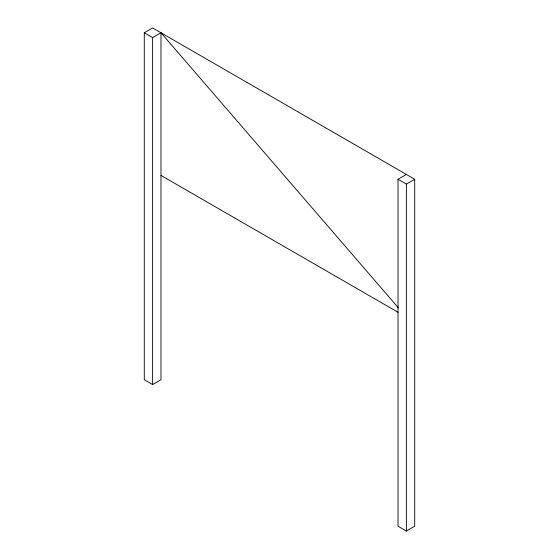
<?xml version="1.0" encoding="UTF-8"?>
<svg xmlns="http://www.w3.org/2000/svg" width="559" height="559" viewBox="0 0 559 559"><rect width="100%" height="100%" fill="white"/><g stroke="black" fill="none" stroke-linecap="round" stroke-linejoin="round"><path stroke-width="0.84" d="M144.285 32.771L152.628 37.586L160.978 32.771L160.978 379.736L152.628 384.557L144.285 379.736L144.285 32.771L152.628 27.95L414.715 179.264L414.715 526.229L406.372 531.05L398.022 526.229L398.022 179.264L406.372 174.443M398.022 179.264L406.372 184.086L414.715 179.264M160.978 175.414L398.064 312.292M160.978 32.771L398.378 307.827M406.372 184.086L406.372 531.05M152.628 37.586L152.628 384.557"/></g></svg>
